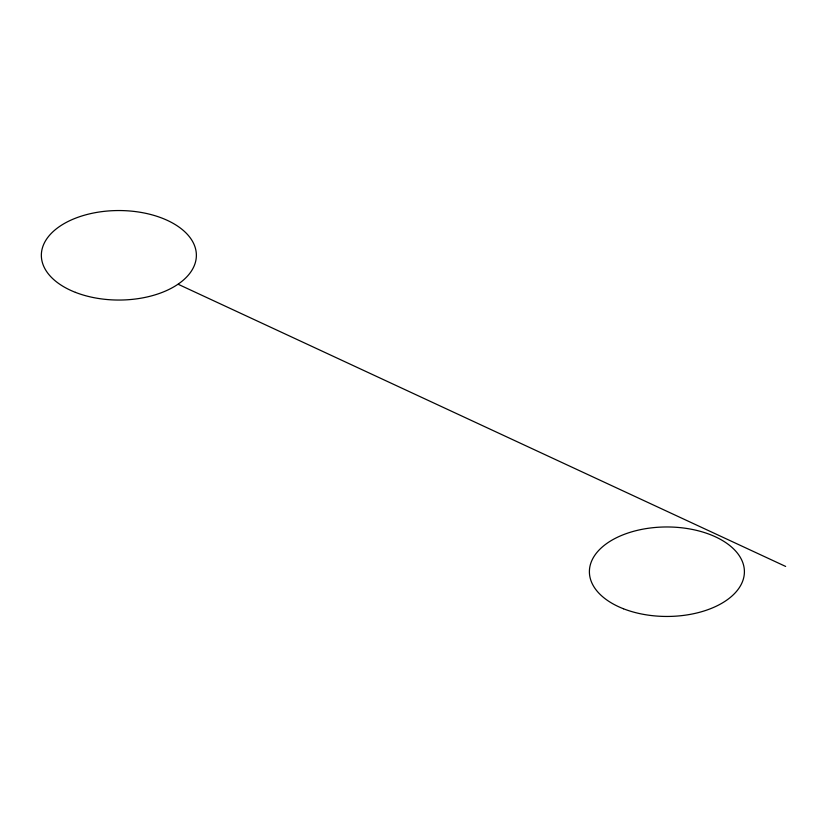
<?xml version="1.0" encoding="UTF-8"?>
<svg xmlns="http://www.w3.org/2000/svg" width="827" height="827" viewBox="0 0 827 827"><rect width="100%" height="100%" fill="white"/><g stroke="black" fill="none" stroke-linecap="round" stroke-linejoin="round"><path stroke-width="1.24" d="M178.229 284.302L785.65 566.433M623.465 608.765A77.5 44.741 0 0 0 744.207 574.899A77.5 44.741 0 0 0 633.048 531.461A77.5 44.741 0 0 0 623.465 608.765M75.412 292.355A77.511 44.751 0 0 0 196.175 258.489A77.511 44.751 0 0 0 84.995 215.041A77.511 44.751 0 0 0 75.412 292.355"/></g></svg>
